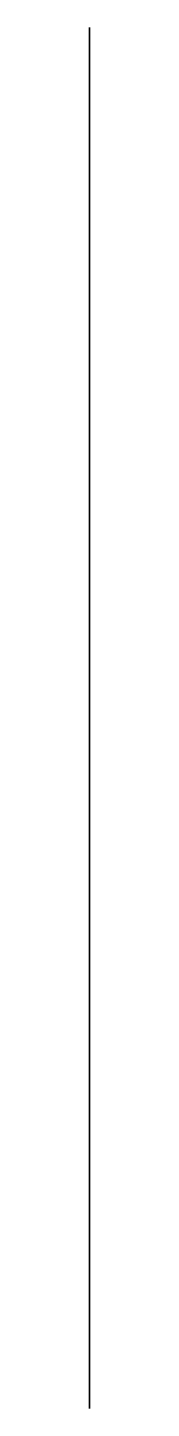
# Model space of a CAD drawing. Extents: x 0 to 0, y 0 to 0.35.
import ezdxf

# ---------------------------------------------------------------- set-up
doc = ezdxf.new("R2010")
doc.units = 0
doc.layers.add('FLAG', color=1, linetype='CONTINUOUS')

msp = doc.modelspace()

# ---------------------------------------------------------------- linework, layer by layer
at = {"layer": 'FLAG'}
for points in [[(0, 0.35, 1.74), (0, 0.1, 1.49), (0, 0, 1.74), (0, 0.35, 1.74)], [(0, 0.35, 1.24), (0, 0, 1.24), (0, 0.1, 1.49), (0, 0.35, 1.24)], [(0, 0.1, 1.49), (0, 0, 1.24), (0, 0, 1.74), (0, 0.1, 1.49)]]:
    msp.add_3dface(points, dxfattribs=at)

doc.saveas('drawing.dxf')
